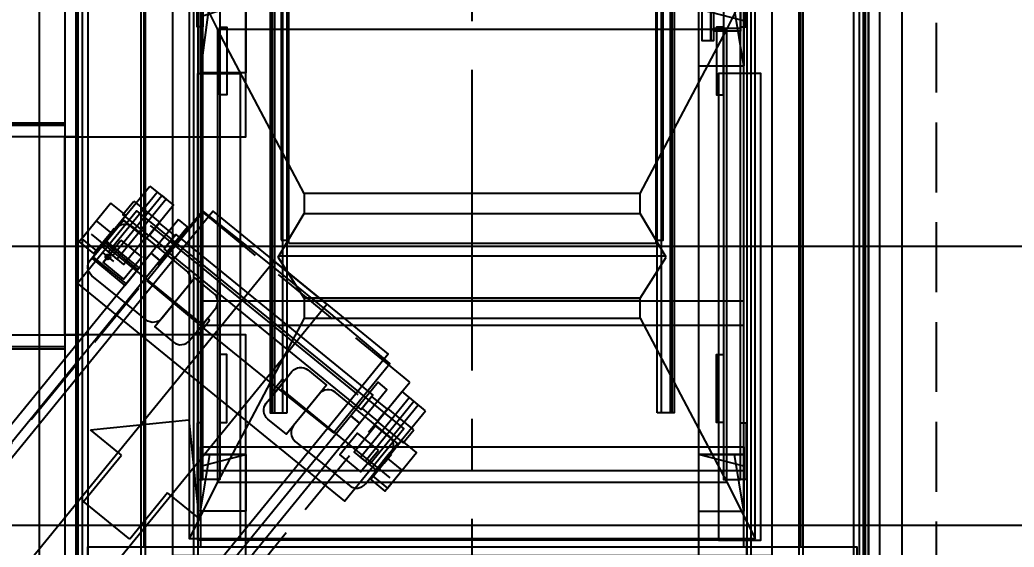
# Model space of a CAD drawing. Extents: x -115306 to 97263, y 46189 to 262006.
# Drawn here: x -20919 to -17405, y 93215 to 95079 of the extents above; entities that cross this region are included whole.
import ezdxf

# ---------------------------------------------------------------- set-up
doc = ezdxf.new("R2010")
doc.units = 0
doc.header["$LTSCALE"] = 508
doc.header["$PDMODE"] = 1
doc.header["$PDSIZE"] = -2
for name, pattern in [('STYLE_02', [0.694427, 0.486069, -0.208359]), ('STYLE_03', [1.25, 1.041641, -0.208359]), ('STYLE_06', [3.125, 2.083359, -0.347214, 0.347214, -0.347214]), ('STYLE_15', [3.541641, 2.152786, -0.486069, 0.416718, -0.486069])]:
    doc.linetypes.add(name, pattern=pattern)
doc.layers.get('0').update_dxf_attribs({"linetype": 'CONTINUOUS'})
doc.layers.get('DEFPOINTS').update_dxf_attribs({"linetype": 'CONTINUOUS'})
for name, color, linetype in [('CERCHAS', 211, 'CONTINUOUS'), ('COTAS', 30, 'CONTINUOUS'), ('INSTALACION_NUEVA', 7, 'CONTINUOUS')]:
    doc.layers.add(name, color=color, linetype=linetype)
doc.styles.add('ARIAL-B', font='arialbd.ttf')
doc.dimstyles.new('ISO', dxfattribs={"dimtxt": 282.222222, "dimasz": 317.5, "dimexe": 200, "dimexo": 0, "dimgap": 1, "dimtad": 1, "dimdec": 1, "dimzin": 15, "dimdsep": 46, "dimtxsty": 'ARIAL-B', "dimblk": 'VW_FILLEDARROW', "dimcen": 0, "dimadec": 0, "dimazin": 0, "dimtfac": 1, "dimtdec": 1, "dimtix": 1, "dimtmove": 0, "dimatfit": 0, "dimldrblk": 'VW_FILLEDARROW', "dimfxl": 1, "dimtolj": 1, "dimtzin": 15, "dimarcsym": 0})

# ---------------------------------------------------------------- blocks, each defined once
blk = doc.blocks.new('*D3620')
at = {"layer": 'COTAS', "color": 0, "linetype": 'Continuous', "lineweight": -2}
for p, q in [((-35584.3, 93492.4), (-35584.3, 94479.3)), ((-14584.3, 93492.4), (-14584.3, 94479.3)), ((-35266.8, 94279.3), (-14901.8, 94279.3))]:
    blk.add_line(p, q, dxfattribs=at)
at = {"layer": 'COTAS', "color": 0, "linetype": 'Continuous'}
for points in [[(-35266.8, 94332.2), (-35266.8, 94226.4), (-35584.3, 94279.3)], [(-14901.8, 94332.2), (-14901.8, 94226.4), (-14584.3, 94279.3)]]:
    blk.add_solid(points, dxfattribs=at)
at = {"layer": 'DEFPOINTS', "color": 0, "linetype": 'Continuous'}
for p in [(-14584.3, 94279.3), (-35584.3, 93492.4), (-14584.3, 93492.4)]:
    blk.add_point(p, dxfattribs=at)
at = {"layer": 'COTAS', "color": 0, "linetype": 'Continuous', "insert": (-25084.3, 94424.4), "char_height": 282.22, "attachment_point": 5, "style": 'ARIAL-B'}
blk.add_mtext('\\A1;21000', dxfattribs=at)
blk = doc.blocks.new('*U3018')
at = {"layer": 'INSTALACION_NUEVA', "color": 5, "linetype": 'Continuous'}
for points in [[(-9828.5, 6340.5), (-9745.6, 6272.9), (-9842.3, 6154.3), (-9925.2, 6221.9)], [(-9802.6, 6319.3), (-9771.5, 6294), (-9944.1, 6082.5), (-9975.1, 6107.7)], [(-9787, 6306.7), (-9771.5, 6294), (-9944.1, 6082.5), (-9959.6, 6095.1)], [(-9966.3, 6279.9), (-10069.3, 6153.6), (-10017.2, 6111.1), (-9914.2, 6237.4)], [(-9885.9, 6286.7), (-9793.7, 6211.5), (-9831.6, 6165), (-9923.9, 6240.2)], [(-9922.1, 6219.4), (-9845.4, 6156.8), (-9921.2, 6063.8), (-9997.9, 6126.4)], [(-9954.8, 6191.2), (-9949, 6186.5), (-9974.2, 6155.5), (-9980.1, 6160.2)]]:
    blk.add_lwpolyline(points, close=True, dxfattribs=at)
blk = doc.blocks.new('*U3019')
at = {"layer": 'INSTALACION_NUEVA', "color": 5, "linetype": 'Continuous'}
for points in [[(-9830.1, 6166.9), (-9795.3, 6209.5), (-9740.6, 6164.9), (-9775.4, 6122.3)], [(-9778.5, 6118.4), (-9737.4, 6168.8), (-9040.8, 5600.8), (-9081.9, 5550.4)], [(-8989.3, 5552.3), (-9044, 5596.9), (-9078.7, 5554.3), (-9024.1, 5509.7)]]:
    blk.add_lwpolyline(points, close=True, dxfattribs=at)
blk = doc.blocks.new('*U3020')
at = {"layer": 'INSTALACION_NUEVA', "color": 5, "linetype": 'Continuous'}
blk.add_lwpolyline([(-9838.9, 6005.7), (-9623.5, 5825), (-9400.6, 5643.2), (-9180.1, 5468.6), (-8980.4, 5713.5), (-9195.8, 5894.3), (-9418.8, 6076.1), (-9639.2, 6250.6)], close=True, dxfattribs=at)
blk = doc.blocks.new('*U3021')
at = {"layer": 'INSTALACION_NUEVA', "color": 5, "linetype": 'Continuous'}
for points in [[(-8880.3, 5567.3), (-8911.3, 5592.6), (-9083.8, 5381), (-9052.8, 5355.7)], [(-8895.8, 5579.9), (-8911.3, 5592.6), (-9083.8, 5381), (-9068.3, 5368.4)], [(-8854.3, 5546.1), (-8937.3, 5613.7), (-9034, 5495.2), (-8951, 5427.5)], [(-8895.5, 5479), (-8987.7, 5554.2), (-9025.6, 5507.7), (-8933.4, 5432.5)], [(-8954.1, 5430.1), (-9030.8, 5492.6), (-9106.7, 5399.6), (-9030, 5337.1)], [(-8938, 5441.4), (-9041, 5315.1), (-8989, 5272.6), (-8886, 5398.9)], [(-8975.2, 5392.4), (-8981, 5397.1), (-9006.3, 5366.1), (-9000.4, 5361.4)]]:
    blk.add_lwpolyline(points, close=True, dxfattribs=at)
blk = doc.blocks.new('*U3022')
at = {"layer": 'INSTALACION_NUEVA', "color": 5, "linetype": 'STYLE_15'}
blk.add_line((-9828.2, 6200.9), (-9093.6, 5601.9), dxfattribs=at)
at = {"layer": 'INSTALACION_NUEVA', "color": 5}
for name in ['*U3018', '*U3020', '*U3019', '*U3021']:
    blk.add_blockref(name, (0, 0), dxfattribs=at)
blk = doc.blocks.new('*U3023')
at = {"layer": 'INSTALACION_NUEVA', "color": 5, "linetype": 'Continuous'}
blk.add_lwpolyline([(-14611, 113.9), (-9606.2, 6251.5), (-8986.2, 5745.9), (-14004.3, -408)], dxfattribs=at)
at = {"layer": 'INSTALACION_NUEVA', "color": 4, "linetype": 'Continuous'}
blk.add_lwpolyline([(-14216.7, -225.4), (-9203.2, 5922.9), (-9389.2, 6074.6), (-14398.7, -68.8)], dxfattribs=at)
at = {"layer": 'INSTALACION_NUEVA', "color": 5}
blk.add_blockref('*U3022', (0, 0), dxfattribs=at)
blk = doc.blocks.new('*U3024')
at = {"layer": 'INSTALACION_NUEVA', "color": 4, "linetype": 'Continuous'}
for p, q in [((-9996.2, 6105.6), (-9957.4, 6074)), ((-9961, 6109.2), (-9992.6, 6070.4))]:
    blk.add_line(p, q, dxfattribs=at)
blk = doc.blocks.new('*U3025')
at = {"layer": 'INSTALACION_NUEVA', "color": 1, "linetype": 'Continuous'}
blk.add_lwpolyline([(-9916.8, 5989.3), (-9866.3, 6051.3), (-9982.5, 6146.1), (-10033.1, 6084.1)], close=True, dxfattribs=at)
at = {"layer": 'INSTALACION_NUEVA', "color": 4, "linetype": 'STYLE_03'}
blk.add_lwpolyline([(-9912.4, 5994.7), (-9870.7, 6045.9), (-9986.9, 6140.7), (-10028.7, 6089.5)], close=True, dxfattribs=at)
at = {"layer": 'INSTALACION_NUEVA', "color": 1, "linetype": 'Continuous'}
blk.add_circle((-9976.8, 6089.8), 9, dxfattribs=at)
at = {"layer": 'INSTALACION_NUEVA', "color": 4}
blk.add_blockref('*U3024', (0, 0), dxfattribs=at)
blk = doc.blocks.new('*U3026')
at = {"layer": 'INSTALACION_NUEVA', "color": 5, "linetype": 'Continuous'}
blk.add_lwpolyline([(-9727.2, 6221.8), (-9824.3, 6102.8), (-9793.3, 6077.5), (-9696.2, 6196.5)], close=True, dxfattribs=at)
blk.add_lwpolyline([(-14637.6, 136.7), (-9793.3, 6077.5), (-9824.3, 6102.8), (-14667.9, 162.8)], dxfattribs=at)
blk = doc.blocks.new('*U3027')
at = {"layer": 'INSTALACION_NUEVA', "color": 5, "linetype": 'Continuous'}
blk.add_lwpolyline([(-9088, 5502.4), (-8991, 5621.4), (-9022, 5646.7), (-9119, 5527.7)], close=True, dxfattribs=at)
blk.add_lwpolyline([(-13947.5, -457), (-9088, 5502.4), (-9119, 5527.7), (-13977.8, -430.9)], dxfattribs=at)
blk = doc.blocks.new('*U3028')
at = {"layer": 'INSTALACION_NUEVA', "color": 5, "linetype": 'Continuous'}
blk.add_lwpolyline([(-10084.7, 5997.1), (-9876.1, 6252.9), (-8930.6, 5481.9), (-9139.1, 5226.1)], close=True, dxfattribs=at)
blk = doc.blocks.new('*U3029')
at = {"layer": 'INSTALACION_NUEVA', "color": 4, "linetype": 'STYLE_06'}
blk.add_line((-10036.2, 6170.5), (-9650.2, 5855.8), dxfattribs=at)
at = {"layer": 'INSTALACION_NUEVA', "color": 4, "linetype": 'Continuous'}
for points in [[(-10017.5, 6217.2), (-10078.1, 6142.8), (-10027.8, 6101.7), (-9967.1, 6176.1)], [(-9993.6, 6135.7), (-9948.1, 6191.5), (-9942.5, 6197.1), (-9936, 6201.5), (-9928.8, 6204.5), (-9921.1, 6206), (-9913.3, 6206.1), (-9905.6, 6204.5), (-9898.3, 6201.6), (-9891.8, 6197.2), (-9796.1, 6119.2), (-9700.4, 6041.1), (-9694.8, 6035.6), (-9690.4, 6029.1), (-9687.4, 6021.9), (-9685.8, 6014.2), (-9685.8, 6006.4), (-9687.3, 5998.7), (-9690.3, 5991.4), (-9694.6, 5984.9), (-9740.1, 5929.1), (-9785.6, 5873.3), (-9791.2, 5867.7), (-9797.7, 5863.3), (-9804.9, 5860.3), (-9812.6, 5858.8), (-9820.4, 5858.7), (-9828.1, 5860.2), (-9835.4, 5863.2), (-9841.9, 5867.5), (-9937.6, 5945.6), (-10033.3, 6023.6), (-10038.9, 6029.2), (-10043.3, 6035.7), (-10046.3, 6042.9), (-10047.8, 6050.6), (-10047.9, 6058.4), (-10046.4, 6066.1), (-10043.4, 6073.4), (-10039.1, 6079.9), (-9993.6, 6135.7)], [(-9931, 6149.2), (-9857.3, 6089.2), (-9920.5, 6011.7), (-9994.2, 6071.7)], [(-9643.3, 5850.1), (-9597.8, 5905.9), (-9593.4, 5912.4), (-9590.4, 5919.7), (-9588.9, 5927.4), (-9589, 5935.2), (-9590.5, 5942.9), (-9593.5, 5950.1), (-9597.9, 5956.6), (-9603.5, 5962.2), (-9669.4, 6015.9), (-9810.9, 5842.3), (-9745, 5788.5), (-9738.5, 5784.2), (-9731.3, 5781.2), (-9723.6, 5779.7), (-9715.7, 5779.8), (-9708, 5781.3), (-9700.8, 5784.3), (-9694.3, 5788.7), (-9688.8, 5794.3), (-9643.3, 5850.1)]]:
    blk.add_lwpolyline(points, close=True, dxfattribs=at)
at = {"layer": 'INSTALACION_NUEVA', "color": 4, "linetype": 'Continuous', "flags": 128}
blk.add_lwpolyline([(-9618.6, 5864.5, 0.414055), (-9619, 5869), (-9624.3, 5873.3), (-9662.2, 5826.8), (-9656.9, 5822.5), (-9656.9, 5822.5, 0.414103), (-9652.4, 5823)], format="xyb", close=True, dxfattribs=at)
blk = doc.blocks.new('*U3030')
at = {"layer": 'INSTALACION_NUEVA', "color": 4, "linetype": 'STYLE_06'}
blk.add_line((-8979.1, 5308.5), (-9365, 5623.2), dxfattribs=at)
at = {"layer": 'INSTALACION_NUEVA', "color": 4, "linetype": 'Continuous'}
for points in [[(-9372, 5628.9), (-9326.5, 5684.7), (-9321, 5690.3), (-9314.5, 5694.6), (-9307.2, 5697.7), (-9299.5, 5699.2), (-9291.7, 5699.2), (-9284, 5697.7), (-9276.7, 5694.7), (-9270.2, 5690.4), (-9204.3, 5636.7), (-9345.9, 5463.1), (-9411.8, 5516.8), (-9417.3, 5522.3), (-9421.7, 5528.8), (-9424.7, 5536.1), (-9426.3, 5543.8), (-9426.3, 5551.6), (-9424.8, 5559.3), (-9421.8, 5566.6), (-9417.5, 5573.1), (-9372, 5628.9)], [(-9021.7, 5343.2), (-8976.2, 5399), (-8971.9, 5405.6), (-8968.9, 5412.8), (-8967.4, 5420.5), (-8967.4, 5428.4), (-8969, 5436.1), (-8972, 5443.3), (-8976.4, 5449.8), (-8981.9, 5455.3), (-9077.6, 5533.4), (-9173.3, 5611.4), (-9179.9, 5615.7), (-9187.1, 5618.7), (-9194.8, 5620.2), (-9202.7, 5620.2), (-9210.4, 5618.7), (-9217.6, 5615.6), (-9224.1, 5611.3), (-9229.6, 5605.7), (-9275.1, 5549.9), (-9320.6, 5494.1), (-9325, 5487.6), (-9327.9, 5480.3), (-9329.4, 5472.6), (-9329.4, 5464.8), (-9327.9, 5457.1), (-9324.8, 5449.8), (-9320.5, 5443.3), (-9314.9, 5437.8), (-9219.2, 5359.8), (-9123.5, 5281.7), (-9117, 5277.4), (-9109.7, 5274.4), (-9102, 5272.9), (-9094.2, 5272.9), (-9086.5, 5274.5), (-9079.2, 5277.5), (-9072.7, 5281.9), (-9067.2, 5287.4), (-9021.7, 5343.2)], [(-9021.1, 5407.3), (-9094.7, 5467.3), (-9157.9, 5389.8), (-9084.3, 5329.8)], [(-8987.5, 5377.3), (-9048.2, 5302.9), (-8997.8, 5261.8), (-8937.1, 5336.2)]]:
    blk.add_lwpolyline(points, close=True, dxfattribs=at)
at = {"layer": 'INSTALACION_NUEVA', "color": 4, "linetype": 'Continuous', "flags": 128}
blk.add_lwpolyline([(-9362.8, 5656, -0.414267), (-9358.3, 5656.4), (-9353, 5652.1), (-9391, 5605.6), (-9396.2, 5609.9), (-9396.2, 5609.9, -0.414069), (-9396.7, 5614.4)], format="xyb", close=True, dxfattribs=at)
blk = doc.blocks.new('*U3031')
at = {"layer": 'INSTALACION_NUEVA', "color": 5}
blk.add_blockref('*U3028', (0, 0), dxfattribs=at)
at = {"layer": 'INSTALACION_NUEVA', "color": 4}
for name in ['*U3029', '*U3030']:
    blk.add_blockref(name, (0, 0), dxfattribs=at)
blk = doc.blocks.new('*U3032')
at = {"layer": 'INSTALACION_NUEVA', "color": 4, "linetype": 'Continuous'}
for p, q in [((-10038.9, 5478.3), (-9691.5, 5514)), ((-9691.5, 5514), (-9655.9, 5166.6)), ((-9929.5, 5389.4), (-10038.9, 5478.3)), ((-10063.5, 5224.9), (-9929.3, 5389.3)), ((-9766, 5256.3), (-9899.9, 5091.7)), ((-9655.9, 5166.6), (-9766, 5256.3)), ((-9899.9, 5091.7), (-10063.5, 5224.9))]:
    blk.add_line(p, q, dxfattribs=at)
blk = doc.blocks.new('*U3033')
at = {"layer": 'INSTALACION_NUEVA', "color": 5}
for name in ['*U3023', '*U3026', '*U3027']:
    blk.add_blockref(name, (0, 0), dxfattribs=at)
at = {"layer": 'INSTALACION_NUEVA', "color": 4}
for name in ['*U3031', '*U3025', '*U3032']:
    blk.add_blockref(name, (0, 0), dxfattribs=at)
blk = doc.blocks.new('VW_FILLEDARROW')
at = {"color": 0}
blk.add_solid([(0, 0), (-0.93, -0.249), (-0.93, 0.249)], dxfattribs=at)
blk = doc.blocks.new('*D3632')
at = {"layer": 'DEFPOINTS', "color": 0, "linetype": 'Continuous'}
for p in [(-17416.7, 98990.2), (-17896.7, 92390.2), (-16325.7, 92275.9)]:
    blk.add_point(p, dxfattribs=at)
at = {"layer": 'INSTALACION_NUEVA', "color": 0, "linetype": 'Continuous', "lineweight": -2}
for p, q in [((-17416.7, 98990.2), (-15646.2, 98861.4)), ((-15868.7, 98559.3), (-16302.7, 92592.6)), ((-17896.7, 92390.2), (-16126.2, 92261.4))]:
    blk.add_line(p, q, dxfattribs=at)
at = {"layer": 'INSTALACION_NUEVA', "color": 0, "linetype": 'Continuous', "lineweight": -2, "xscale": 317.5, "yscale": 317.5, "zscale": 317.5}
for p, rotation in [((-15845.7, 98875.9), 85.84035770628739), ((-16325.7, 92275.9), 265.8403577062874)]:
    blk.add_blockref('VW_FILLEDARROW', p, dxfattribs=dict(at, rotation=rotation))
at = {"layer": 'INSTALACION_NUEVA', "color": 0, "linetype": 'Continuous', "insert": (-16231.4, 95586.5), "char_height": 282.22, "attachment_point": 5, "rotation": 85.8404, "style": 'ARIAL-B'}
blk.add_mtext('\\A1;6617.4', dxfattribs=at)
blk = doc.blocks.new('*U2499')
at = {"layer": 'INSTALACION_NUEVA', "color": 5, "linetype": 'Continuous'}
blk.add_line((-10082.2, 3461.9), (-10082.2, 9551.9), dxfattribs=at)
blk.add_lwpolyline([(-10088.2, 9551.9), (-10048.2, 9551.9), (-10048.2, 3461.9), (-10088.2, 3461.9)], close=True, dxfattribs=at)
blk = doc.blocks.new('*U2501')
at = {"layer": 'INSTALACION_NUEVA', "color": 5, "linetype": 'Continuous'}
blk.add_lwpolyline([(-10218.2, 9601.9), (-10068.2, 9601.9), (-10068.2, 3411.9), (-10218.2, 3411.9)], close=True, dxfattribs=at)
at = {"layer": 'INSTALACION_NUEVA', "color": 5}
blk.add_blockref('*U2499', (0, 0), dxfattribs=at)
blk = doc.blocks.new('*U2496')
at = {"layer": 'INSTALACION_NUEVA', "color": 5, "linetype": 'Continuous'}
blk.add_line((-7307, 3461.9), (-7307, 9551.9), dxfattribs=at)
blk.add_lwpolyline([(-7341, 9551.9), (-7301, 9551.9), (-7301, 3461.9), (-7341, 3461.9)], close=True, dxfattribs=at)
blk = doc.blocks.new('*U2498')
at = {"layer": 'INSTALACION_NUEVA', "color": 5, "linetype": 'Continuous'}
blk.add_lwpolyline([(-7321, 9601.9), (-7171, 9601.9), (-7171, 3411.9), (-7321, 3411.9)], close=True, dxfattribs=at)
at = {"layer": 'INSTALACION_NUEVA', "color": 5}
blk.add_blockref('*U2496', (0, 0), dxfattribs=at)
blk = doc.blocks.new('*U2417')
at = {"layer": 'INSTALACION_NUEVA', "color": 7, "linetype": 'Continuous'}
blk.add_line((-9395.3, 5539), (-9395.3, 11589), dxfattribs=at)
for points in [[(-9343.3, 5539), (-9343.3, 11589), (-9403.3, 11589), (-9403.3, 5539)], [(-9358.3, 5539), (-9358.3, 11589), (-9388.3, 11589), (-9388.3, 5539)]]:
    blk.add_lwpolyline(points, close=True, dxfattribs=at)
blk = doc.blocks.new('*U2418')
at = {"layer": 'INSTALACION_NUEVA', "color": 7, "linetype": 'Continuous'}
blk.add_line((-7983.3, 5539), (-7983.3, 11589), dxfattribs=at)
for points in [[(-8035.3, 5539), (-8035.3, 11589), (-7975.3, 11589), (-7975.3, 5539)], [(-8020.3, 5539), (-8020.3, 11589), (-7990.3, 11589), (-7990.3, 5539)]]:
    blk.add_lwpolyline(points, close=True, dxfattribs=at)
blk = doc.blocks.new('*U2425')
at = {"layer": 'INSTALACION_NUEVA', "color": 7}
for name in ['*U2417', '*U2418']:
    blk.add_blockref(name, (0, 0), dxfattribs=at)
blk = doc.blocks.new('*U2429')
at = {"layer": 'INSTALACION_NUEVA', "color": 4, "linetype": 'Continuous'}
for points in [[(-9339.3, 6139), (-8039.3, 6139), (-8039.3, 7489), (-9339.3, 7489)], [(-9364.3, 6149), (-9339.3, 6149), (-9339.3, 7479), (-9364.3, 7479)], [(-8039.3, 6149), (-8014.3, 6149), (-8014.3, 7479), (-8039.3, 7479)]]:
    blk.add_lwpolyline(points, close=True, dxfattribs=at)
blk = doc.blocks.new('*U2430')
at = {"layer": 'INSTALACION_NUEVA', "color": 7}
blk.add_blockref('*U2425', (0, 0), dxfattribs=at)
at = {"layer": 'INSTALACION_NUEVA', "color": 4}
blk.add_blockref('*U2429', (0, 0), dxfattribs=at)
blk = doc.blocks.new('*U2524')
at = {"layer": 'INSTALACION_NUEVA', "color": 7, "linetype": 'STYLE_02'}
blk.add_line((-7821.6, 5744.5), (-7821.6, 5503.5), dxfattribs=at)
at = {"layer": 'INSTALACION_NUEVA', "color": 7, "linetype": 'Continuous'}
blk.add_lwpolyline([(-7801.6, 5744.5), (-7801.6, 5504.5), (-7826.6, 5504.5), (-7826.6, 5744.5)], close=True, dxfattribs=at)
blk = doc.blocks.new('*U2525')
at = {"layer": 'INSTALACION_NUEVA', "color": 7, "linetype": 'Continuous'}
for points in [[(-8991.6, 7818.5), (-8391.6, 7818.5), (-8391.6, 7798.5), (-8991.6, 7798.5)], [(-7741.6, 7223.5), (-7977.8, 7697.9), (-8371.4, 7798.5), (-9011.8, 7798.5), (-9404.8, 7699.2), (-9641.6, 7223.5), (-9641.6, 7123.5), (-9566.9, 7123.5), (-9193.3, 7548.5), (-8189.9, 7548.5), (-7816.3, 7123.5), (-7741.6, 7123.5)], [(-8991.6, 7798.5), (-8391.6, 7798.5), (-8391.6, 7778.5), (-8991.6, 7778.5)], [(-9641.6, 7221.3), (-9428, 7680.5), (-9437.1, 7684.7), (-9651.6, 7223.5), (-9651.6, 7123.5), (-9641.6, 7123.5)], [(-7741.6, 7221.3), (-7955.2, 7680.5), (-7946.1, 7684.7), (-7731.6, 7223.5), (-7731.6, 7123.5), (-7741.6, 7123.5)], [(-9661.6, 7103.5), (-9641.6, 7103.5), (-9641.6, 6903.5), (-9661.6, 6903.5)], [(-9651.6, 7123.5), (-9571.6, 7123.5), (-9571.6, 7103.5), (-9651.6, 7103.5)], [(-9641.6, 7103.5), (-9581.6, 7103.5), (-9581.6, 5303.5), (-9641.6, 5303.5)], [(-7731.6, 7103.5), (-7731.6, 7123.5), (-7811.6, 7123.5), (-7811.6, 7103.5)], [(-7741.6, 5303.5), (-7741.6, 7103.5), (-7801.6, 7103.5), (-7801.6, 5303.5)], [(-7721.6, 6903.5), (-7721.6, 7103.5), (-7741.6, 7103.5), (-7741.6, 6903.5)], [(-7876.6, 7053.5), (-7846.6, 7053.5), (-7846.6, 6853.5), (-7876.6, 6853.5)], [(-7846.6, 7053.5), (-7836.6, 7053.5), (-7836.6, 6853.5), (-7846.6, 6853.5)], [(-7836.6, 7018.5), (-7741.6, 7018.5), (-7741.6, 7008.5), (-7836.6, 7008.5)], [(-9581.6, 6902.5), (-9556.6, 6902.5), (-9556.6, 6662.5), (-9581.6, 6662.5)], [(-7836.6, 6898.5), (-7741.6, 6898.5), (-7741.6, 6888.5), (-7836.6, 6888.5)], [(-7801.6, 6662.5), (-7801.6, 6902.5), (-7826.6, 6902.5), (-7826.6, 6662.5)], [(-9581.6, 5744.5), (-9581.6, 5504.5), (-9556.6, 5504.5), (-9556.6, 5744.5)], [(-9661.6, 5503.5), (-9661.6, 5303.5), (-9641.6, 5303.5), (-9641.6, 5503.5)], [(-7721.6, 5503.5), (-7721.6, 5303.5), (-7741.6, 5303.5), (-7741.6, 5503.5)]]:
    blk.add_lwpolyline(points, close=True, dxfattribs=at)
at = {"layer": 'INSTALACION_NUEVA', "color": 7}
blk.add_blockref('*U2524', (0, 0), dxfattribs=at)
blk = doc.blocks.new('*U2530')
at = {"layer": 'INSTALACION_NUEVA', "color": 7, "linetype": 'Continuous'}
blk.add_lwpolyline([(-7729.3, 5849), (-7729.3, 5934), (-9649.3, 5934), (-9649.3, 5849)], close=True, dxfattribs=at)
blk = doc.blocks.new('*U2531')
at = {"layer": 'INSTALACION_NUEVA', "color": 7, "linetype": 'Continuous'}
blk.add_lwpolyline([(-7729.3, 5419), (-7729.3, 5334), (-9649.3, 5334), (-9649.3, 5419)], close=True, dxfattribs=at)
blk = doc.blocks.new('*U2532')
at = {"layer": 'INSTALACION_NUEVA', "color": 7, "linetype": 'Continuous'}
for points in [[(-7719.3, 3589), (-7519.3, 3589), (-7519.3, 7339), (-7719.3, 7339)], [(-7704.3, 3589), (-7534.3, 3589), (-7534.3, 7339), (-7704.3, 7339)]]:
    blk.add_lwpolyline(points, close=True, dxfattribs=at)
blk = doc.blocks.new('*U2534')
at = {"layer": 'INSTALACION_NUEVA', "color": 7, "linetype": 'Continuous'}
blk.add_lwpolyline([(-9659.3, 4939), (-7719.3, 4939), (-7719.3, 5089), (-9659.3, 5089)], close=True, dxfattribs=at)
blk = doc.blocks.new('*U2547')
at = {"layer": 'INSTALACION_NUEVA', "color": 7, "linetype": 'Continuous'}
for points in [[(-9859.3, 3589), (-9859.3, 7339), (-9659.3, 7339), (-9659.3, 3589)], [(-9844.3, 3589), (-9844.3, 7339), (-9674.3, 7339), (-9674.3, 3589)]]:
    blk.add_lwpolyline(points, close=True, dxfattribs=at)
blk = doc.blocks.new('*U2559')
at = {"layer": 'INSTALACION_NUEVA', "color": 7, "linetype": 'Continuous'}
for points in [[(-9659.3, 5089), (-9659.3, 6739), (-9509.3, 6739), (-9509.3, 5089)], [(-7819.3, 5089), (-7669.3, 5089), (-7669.3, 6739), (-7819.3, 6739)]]:
    blk.add_lwpolyline(points, close=True, dxfattribs=at)
at = {"layer": 'INSTALACION_NUEVA', "color": 7}
for name in ['*U2525', '*U2547', '*U2532', '*U2530', '*U2531', '*U2534']:
    blk.add_blockref(name, (0, 0), dxfattribs=at)
blk = doc.blocks.new('*U2560')
at = {"layer": 'INSTALACION_NUEVA', "color": 7, "linetype": 'Continuous'}
for p, q in [((-9689.3, 7094), (-9589.8, 6894)), ((-7789.8, 6894), (-7689.3, 7094)), ((-9283.8, 6314), (-9589.8, 6894)), ((-8095.8, 6314), (-7789.8, 6894)), ((-9374.8, 6089), (-9283.8, 6244)), ((-9283.8, 6244), (-8095.8, 6244)), ((-8003.8, 6089), (-8095.8, 6244)), ((-9374.8, 6094), (-8003.8, 6094)), ((-9283.8, 5944), (-9374.8, 6089)), ((-8095.8, 5944), (-8003.8, 6089)), ((-9283.8, 5944), (-8095.8, 5944)), ((-9283.8, 5874), (-9589.8, 5294)), ((-8095.8, 5874), (-7789.8, 5294)), ((-9589.8, 5294), (-9689.3, 5094)), ((-7789.8, 5294), (-7689.3, 5094))]:
    blk.add_line(p, q, dxfattribs=at)
for points in [[(-7629.3, 7154), (-9749.3, 7154), (-9749.3, 5034), (-7629.3, 5034)], [(-7689.3, 7094), (-9689.3, 7094), (-9689.3, 5094), (-7689.3, 5094)], [(-7789.8, 6894), (-9589.8, 6894), (-9589.8, 5294), (-7789.8, 5294)], [(-9283.8, 6244), (-8095.8, 6244), (-8095.8, 6314), (-9283.8, 6314)], [(-9283.8, 5874), (-8095.8, 5874), (-8095.8, 5944), (-9283.8, 5944)]]:
    blk.add_lwpolyline(points, close=True, dxfattribs=at)
blk = doc.blocks.new('*U2561')
at = {"layer": 'INSTALACION_NUEVA', "color": 7}
for name in ['*U2559', '*U2560']:
    blk.add_blockref(name, (0, 0), dxfattribs=at)
blk = doc.blocks.new('*U2401')
at = {"layer": 'INSTALACION_NUEVA', "color": 5, "linetype": 'Continuous'}
blk.add_lwpolyline([(-7889.3, 3239), (-9489.3, 3239), (-9489.3, 5814), (-10089.3, 5814), (-10089.3, 6514), (-9489.3, 6514), (-9489.3, 6650.2), (-9489.3, 7350), (-9489.3, 7489), (-7889.3, 7489)], close=True, dxfattribs=at)
blk = doc.blocks.new('*U2403')
at = {"layer": 'INSTALACION_NUEVA', "color": 4, "linetype": 'STYLE_06'}
for p, q in [((-8689.3, 3639), (-8689.3, 5019)), ((-7439.3, 4239), (-9939.3, 4239))]:
    blk.add_line(p, q, dxfattribs=at)
at = {"layer": 'INSTALACION_NUEVA', "color": 5, "linetype": 'Continuous'}
for points in [[(-9649.3, 7364), (-9649.3, 5064), (-9849.3, 5064), (-9849.3, 7364)], [(-7729.3, 7164), (-7729.3, 7364), (-9649.3, 7364), (-9649.3, 7164)], [(-7529.3, 7364), (-7529.3, 5064), (-7729.3, 5064), (-7729.3, 7364)], [(-7329.3, 4864), (-7329.3, 5064), (-10049.3, 5064), (-10049.3, 4864)], [(-9849.3, 3614), (-10049.3, 3614), (-10049.3, 4864), (-9849.3, 4864)], [(-7529.3, 3614), (-7329.3, 3614), (-7329.3, 4864), (-7529.3, 4864)], [(-7329.3, 3414), (-7329.3, 3614), (-10049.3, 3614), (-10049.3, 3414)]]:
    blk.add_lwpolyline(points, close=True, dxfattribs=at)
blk = doc.blocks.new('*U2405')
at = {"layer": 'INSTALACION_NUEVA', "color": 5, "linetype": 'Continuous'}
for points in [[(-7889.3, 5391), (-7889.3, 5191), (-7729.3, 5191), (-7729.3, 5391)], [(-7729.3, 5350), (-7889.3, 5391), (-7729.3, 5391)], [(-7729.3, 5191), (-7762.3, 5391), (-7729.3, 5391)]]:
    blk.add_lwpolyline(points, close=True, dxfattribs=at)
blk = doc.blocks.new('*U2406')
at = {"layer": 'INSTALACION_NUEVA', "color": 5, "linetype": 'Continuous'}
for points in [[(-7889.3, 6966), (-7889.3, 6766), (-7729.3, 6766), (-7729.3, 6966)], [(-7729.3, 6925), (-7889.3, 6966), (-7729.3, 6966)], [(-7729.3, 6766), (-7762.3, 6966), (-7729.3, 6966)]]:
    blk.add_lwpolyline(points, close=True, dxfattribs=at)
blk = doc.blocks.new('*U2407')
at = {"layer": 'INSTALACION_NUEVA', "color": 5, "linetype": 'Continuous'}
for points in [[(-9489.3, 5391), (-9489.3, 5191), (-9649.3, 5191), (-9649.3, 5391)], [(-9649.3, 5350), (-9489.3, 5391), (-9649.3, 5391)], [(-9649.3, 5191), (-9616.3, 5391), (-9649.3, 5391)]]:
    blk.add_lwpolyline(points, close=True, dxfattribs=at)
blk = doc.blocks.new('*U2408')
at = {"layer": 'INSTALACION_NUEVA', "color": 5, "linetype": 'Continuous'}
for points in [[(-9489.3, 6991), (-9489.3, 6741), (-9649.3, 6741), (-9649.3, 6991)], [(-9649.3, 6939.8), (-9489.3, 6991), (-9649.3, 6991)], [(-9649.3, 6741), (-9616.3, 6991), (-9649.3, 6991)]]:
    blk.add_lwpolyline(points, close=True, dxfattribs=at)
blk = doc.blocks.new('*U2409')
at = {"layer": 'INSTALACION_NUEVA', "color": 5, "linetype": 'Continuous'}
for p, q in [((-11672.2, 6514), (-11672.2, 5814)), ((-11415, 6514), (-11415, 5814)), ((-11157.9, 6514), (-11157.9, 5814)), ((-10900.8, 6514), (-10900.8, 5814)), ((-10643.6, 6514), (-10643.6, 5814)), ((-10386.5, 6514), (-10386.5, 5814))]:
    blk.add_line(p, q, dxfattribs=at)
blk.add_lwpolyline([(-11929.3, 6514), (-11929.3, 5814), (-10129.3, 5814), (-10129.3, 6514)], close=True, dxfattribs=at)
blk = doc.blocks.new('*U2410')
at = {"layer": 'INSTALACION_NUEVA', "color": 5, "linetype": 'Continuous'}
blk.add_line((-10129.3, 5772), (-11971.3, 5772), dxfattribs=at)
blk.add_lwpolyline([(-11979.3, 5764), (-11929.3, 5814), (-10354.3, 5814), (-10129.3, 5814), (-10129.3, 5764), (-10354.3, 5764)], close=True, dxfattribs=at)
blk = doc.blocks.new('*U2411')
at = {"layer": 'INSTALACION_NUEVA', "color": 5, "linetype": 'Continuous'}
blk.add_line((-10129.3, 6556), (-11971.3, 6556), dxfattribs=at)
blk.add_lwpolyline([(-11929.3, 6514), (-11979.3, 6564), (-10354.3, 6564), (-10129.3, 6564), (-10129.3, 6514), (-10354.3, 6514)], close=True, dxfattribs=at)
blk = doc.blocks.new('*U2413')
at = {"layer": 'INSTALACION_NUEVA', "color": 4, "linetype": 'STYLE_06'}
blk.add_line((-8689.3, 2514), (-8689.3, 7514), dxfattribs=at)
at = {"layer": 'INSTALACION_NUEVA', "color": 5, "linetype": 'STYLE_02'}
blk.add_lwpolyline([(-10329.3, 7366.7), (-10329.3, 8329), (-7049.3, 8329), (-7049.3, 2399), (-10329.3, 2399), (-10329.3, 5320.8), (-10329.3, 5564.5), (-12129.3, 5564.5), (-12129.3, 6764.5), (-10329.3, 6764.5), (-10329.3, 6879.6), (-10329.3, 6959.7), (-10329.3, 7015), (-10329.3, 7138.7)], close=True, dxfattribs=at)
at = {"layer": 'INSTALACION_NUEVA', "color": 5, "linetype": 'Continuous'}
for points in [[(-10129.3, 8089), (-10129.3, 6514.5), (-10089.3, 6514.5), (-10089.3, 8089)], [(-10089.3, 8089), (-10089.3, 8007.3), (-10089.3, 7816.5), (-10089.3, 6933.6), (-10089.3, 6890), (-10089.3, 5583.1), (-10089.3, 5539.5), (-10089.3, 2802.5), (-10089.3, 2775.3), (-10089.3, 2639), (-7289.3, 2639), (-7289.3, 2775.3), (-7289.3, 2802.5), (-7289.3, 7816.5), (-7289.3, 8007.3), (-7289.3, 8089)], [(-7289.3, 8089), (-7289.3, 2639), (-7249.3, 2639), (-7249.3, 8089)], [(-11979.3, 6556), (-10129.3, 6556), (-10129.3, 5764), (-11979.3, 5764)], [(-10129.3, 6514.5), (-10129.3, 5814.5), (-10089.3, 5814.5), (-10089.3, 6514.5)], [(-10089.3, 5814.5), (-10129.3, 5814.5), (-10129.3, 2639), (-10089.3, 2639)]]:
    blk.add_lwpolyline(points, close=True, dxfattribs=at)
at = {"layer": 'INSTALACION_NUEVA', "color": 5}
for name in ['*U2401', '*U2403', '*U2408', '*U2406', '*U2411', '*U2409', '*U2410', '*U2407', '*U2405']:
    blk.add_blockref(name, (0, 0), dxfattribs=at)

msp = doc.modelspace()

# ---------------------------------------------------------------- linework, layer by layer
at = {"layer": 'CERCHAS', "linetype": 'Continuous'}
msp.add_line((-35584.3, 93292.42), (-14584.3, 93292.43), dxfattribs=at)
at = {"layer": 'INSTALACION_NUEVA', "color": 4, "linetype": 'STYLE_06'}
msp.add_line((-19320.28, 79557.17), (-19320.28, 100698.69), dxfattribs=at)
at = {"layer": 'INSTALACION_NUEVA', "color": 4, "linetype": 'STYLE_02'}
msp.add_lwpolyline([(-19541.33, 93798.42), (-20275.21, 94401.68), (-29596.04, 83044.05), (-28862.16, 82440.79)], close=True, dxfattribs=at)

# ---------------------------------------------------------------- block references
at = {"layer": 'INSTALACION_NUEVA', "color": 7}
for name in ['*U2430', '*U2561', '*U3033']:
    msp.add_blockref(name, (-10630.95, 88151.12), dxfattribs=at)
at = {"layer": 'INSTALACION_NUEVA', "color": 5}
for name in ['*U2501', '*U2498', '*U2413']:
    msp.add_blockref(name, (-10630.95, 88151.12), dxfattribs=at)

# ---------------------------------------------------------------- dimensions: what is measured, and where the dimension line sits
at = {"layer": 'COTAS', "linetype": 'Continuous'}
dim = msp.add_linear_dim(base=(-14584.3, 94279.28), p1=(-35584.3, 93492.42), p2=(-14584.3, 93492.43), dimstyle='ISO', override={"dimpost": '<>'}, dxfattribs=at)
dim.commit()
dim.dimension.update_dxf_attribs({"geometry": '*D3620', "text_midpoint": (-25084.3, 94424.38)})
at = {"layer": 'INSTALACION_NUEVA', "color": 4, "linetype": 'Continuous'}
dim = msp.add_aligned_dim(p1=(-17416.7, 98990.17), p2=(-17896.7, 92390.17), distance=1575.15, dimstyle='ISO', override={"dimgap": 2, "dimpost": '<>', "dimtxsty": 'ARIAL-B'}, dxfattribs=at)
dim.commit()
dim.dimension.update_dxf_attribs({"geometry": '*D3632', "text_midpoint": (-16231.4, 95586.51)})

doc.saveas('drawing.dxf')
